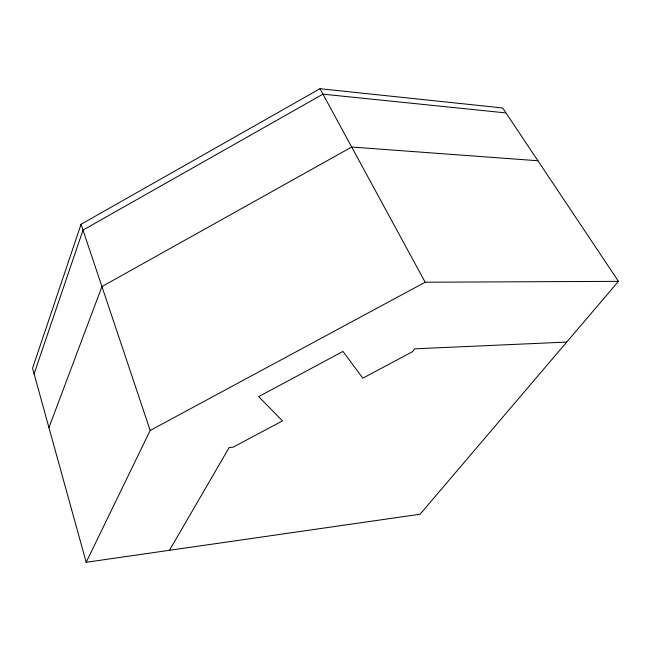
<?xml version="1.0" encoding="UTF-8"?>
<svg xmlns="http://www.w3.org/2000/svg" width="651" height="651" viewBox="0 0 651 651"><rect width="100%" height="100%" fill="white"/><g stroke="black" fill="none" stroke-linecap="round" stroke-linejoin="round"><path stroke-width="0.98" d="M81.049 224.27L32.55 368.287L86.184 562.285L420.098 514.217L618.45 281.346L502.67 107.968L319.999 88.715L81.049 224.27L150.186 430.457L86.184 562.285M34.088 373.853L83.002 230.088L322.953 94.159L505.973 112.924M48.955 427.617L101.938 286.578L351.695 147.036L537.921 160.756M169.48 550.29L229.152 447.562L233.066 447.196L282.501 420.896L258.675 396.63L342.987 351.418L362.819 378.158L412.653 351.638L414.638 348.83L566.72 342.076M150.186 430.457L425.168 282.225L618.45 281.346M319.999 88.715L425.168 282.225"/></g></svg>
